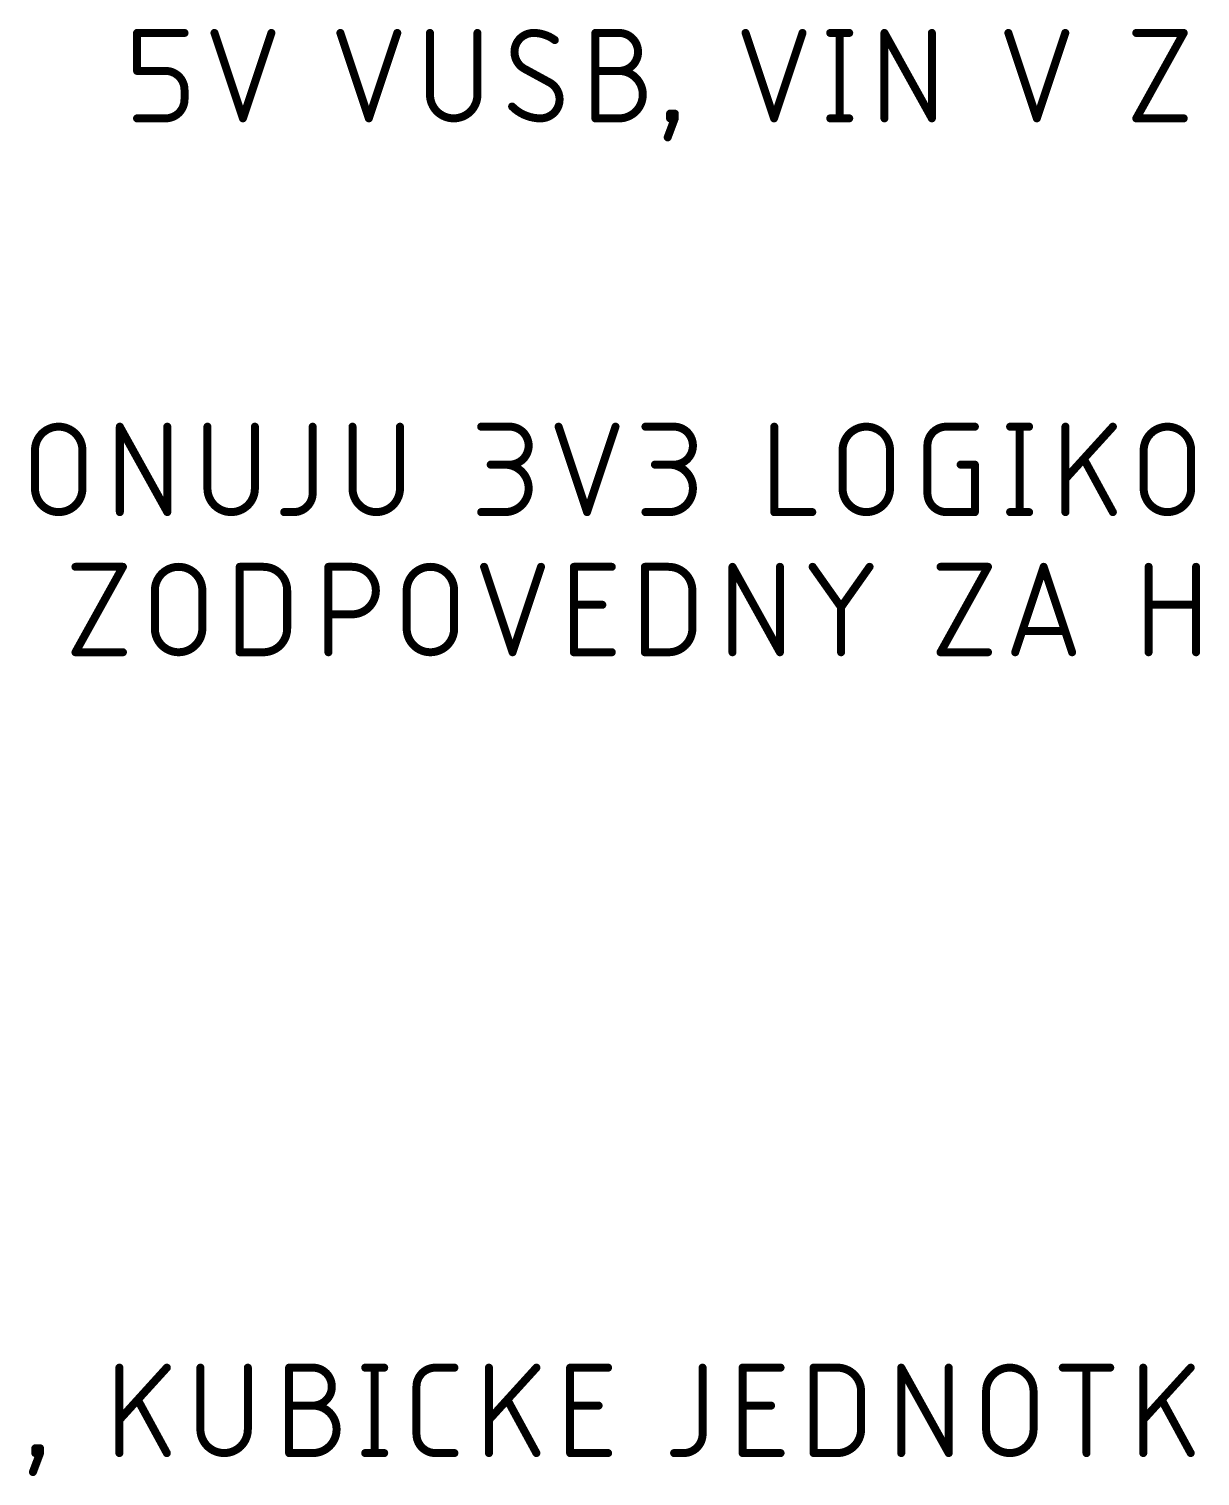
# Model space of a CAD drawing. Extents: x -165 to 95, y -26 to 154.
# Drawn here: x -78.18 to -55.89, y 7.26 to 34.8 of the extents above; entities that cross this region are included whole.
import ezdxf

# ---------------------------------------------------------------- set-up
doc = ezdxf.new("R2010")
doc.units = 0
doc.layers.add('94', color=14, linetype='CONTINUOUS')
doc.layers.add('95', color=250, linetype='CONTINUOUS')

msp = doc.modelspace()

# ---------------------------------------------------------------- linework, layer by layer
at = {"layer": '94'}
for points, const_width in [([(-77.1637, 26.7772, 1), (-78.0668, 26.7772)], 0.1524), ([(-76.4135, 27.2288, 1), (-76.4897, 27.2288)], 0.0762), ([(-76.4183, 27.2473, 1), (-76.4849, 27.2103)], 0.0762), ([(-75.5104, 27.2288, 1), (-75.5866, 27.2288)], 0.0762), ([(-74.7462, 27.2288, 1), (-74.8224, 27.2288)], 0.0762), ([(-73.8431, 27.2288, 1), (-73.9193, 27.2288)], 0.0762), ([(-72.7435, 27.2288, 1), (-72.8197, 27.2288)], 0.0762), ([(-71.9847, 27.2288, 1), (-72.0609, 27.2288)], 0.0762), ([(-71.0816, 27.2288, 1), (-71.1578, 27.2288)], 0.0762), ([(-69.5739, 27.2669, 1), (-69.5739, 27.1907)], 0.0762), ([(-69.032, 26.5063, 1), (-69.032, 27.2288)], 0.1524), ([(-69.032, 27.2669, 1), (-69.032, 27.1907)], 0.0762), ([(-69.032, 27.1907, 1), (-69.032, 27.2669)], 0.0762), ([(-68.0649, 27.2408, 1), (-68.1372, 27.2168)], 0.0762), ([(-66.9812, 27.2168, 1), (-67.0535, 27.2408)], 0.0762), ([(-66.4476, 27.2669, 1), (-66.4476, 27.1907)], 0.0762), ([(-65.9058, 26.5063, 1), (-65.9058, 27.2288)], 0.1524), ([(-65.9058, 27.2669, 1), (-65.9058, 27.1907)], 0.0762), ([(-65.9058, 27.1907, 1), (-65.9058, 27.2669)], 0.0762), ([(-63.9577, 27.2288, 1), (-64.0339, 27.2288)], 0.0762), ([(-61.793, 26.7772, 1), (-62.6961, 26.7772)], 0.1524), ([(-60.7197, 27.2288, 0.4142), (-61.0809, 26.8676)], 0.1524), ([(-60.7197, 27.2669, 1), (-60.7197, 27.1907)], 0.0762), ([(-60.7197, 27.1907, 1), (-60.7197, 27.2669)], 0.0762), ([(-60.1778, 27.1907, 1), (-60.1778, 27.2669)], 0.0762), ([(-59.5074, 27.2669, 1), (-59.5074, 27.1907)], 0.0762), ([(-59.2886, 27.2288, 1), (-59.3648, 27.2288)], 0.0762), ([(-59.1461, 27.1907, 1), (-59.1461, 27.2669)], 0.0762), ([(-58.4165, 27.2288, 1), (-58.4927, 27.2288)], 0.0762), ([(-57.5233, 27.2032, 1), (-57.5797, 27.2544)], 0.0762), ([(-56.0616, 26.7772, 1), (-56.9647, 26.7772)], 0.1524), ([(-78.0287, 26.7772, 1), (-78.1049, 26.7772)], 0.0762), ([(-78.1049, 26.7772, 1), (-78.0287, 26.7772)], 0.0762), ([(-77.1256, 26.7772, 1), (-77.2018, 26.7772)], 0.0762), ([(-77.2018, 26.7772, 1), (-77.1256, 26.7772)], 0.0762), ([(-62.658, 26.7772, 1), (-62.7342, 26.7772)], 0.0762), ([(-62.7342, 26.7772, 1), (-62.658, 26.7772)], 0.0762), ([(-61.7549, 26.7772, 1), (-61.8311, 26.7772)], 0.0762), ([(-61.8311, 26.7772, 1), (-61.7549, 26.7772)], 0.0762), ([(-61.0428, 26.8676, 1), (-61.119, 26.8676)], 0.0762), ([(-61.119, 26.8676, 1), (-61.0428, 26.8676)], 0.0762), ([(-56.9266, 26.7772, 1), (-57.0028, 26.7772)], 0.0762), ([(-57.0028, 26.7772, 1), (-56.9266, 26.7772)], 0.0762), ([(-56.0235, 26.7772, 1), (-56.0997, 26.7772)], 0.0762), ([(-56.0997, 26.7772, 1), (-56.0235, 26.7772)], 0.0762), ([(-69.3932, 26.5444, 1), (-69.3932, 26.4682)], 0.0762), ([(-69.1223, 25.6032, 1), (-69.1223, 26.5063)], 0.1524), ([(-69.1223, 26.5444, 1), (-69.1223, 26.4682)], 0.0762), ([(-69.032, 26.5444, 1), (-69.032, 26.4682)], 0.0762), ([(-69.032, 26.4682, 1), (-69.032, 26.5444)], 0.0762), ([(-66.267, 26.5444, 1), (-66.267, 26.4682)], 0.0762), ([(-65.9961, 25.6032, 1), (-65.9961, 26.5063)], 0.1524), ([(-65.9961, 26.5444, 1), (-65.9961, 26.4682)], 0.0762), ([(-65.9058, 26.5444, 1), (-65.9058, 26.4682)], 0.0762), ([(-65.9058, 26.4682, 1), (-65.9058, 26.5444)], 0.0762), ([(-60.4487, 26.5444, 1), (-60.4487, 26.4682)], 0.0762), ([(-60.1397, 26.5063, 1), (-60.2159, 26.5063)], 0.0762), ([(-60.1778, 26.4682, 1), (-60.1778, 26.5444)], 0.0762), ([(-58.0599, 26.6149, 1), (-58.1268, 26.5784)], 0.0762), ([(-58.4828, 26.261, 1), (-58.4264, 26.2097)], 0.0762), ([(-78.0668, 26.0548, 1), (-77.1637, 26.0548)], 0.1524), ([(-78.0287, 26.0548, 1), (-78.1049, 26.0548)], 0.0762), ([(-78.1049, 26.0548, 1), (-78.0287, 26.0548)], 0.0762), ([(-77.1256, 26.0548, 1), (-77.2018, 26.0548)], 0.0762), ([(-77.2018, 26.0548, 1), (-77.1256, 26.0548)], 0.0762), ([(-74.7843, 26.0548, 1), (-73.8812, 26.0548)], 0.1524), ([(-74.7462, 26.0548, 1), (-74.8224, 26.0548)], 0.0762), ([(-74.8224, 26.0548, 1), (-74.7462, 26.0548)], 0.0762), ([(-73.8431, 26.0548, 1), (-73.9193, 26.0548)], 0.0762), ([(-73.9193, 26.0548, 1), (-73.8431, 26.0548)], 0.0762), ([(-73.1428, 25.6032, 0.4142), (-72.7816, 25.9644)], 0.1524), ([(-72.7435, 25.9644, 1), (-72.8197, 25.9644)], 0.0762), ([(-72.8197, 25.9644, 1), (-72.7435, 25.9644)], 0.0762), ([(-72.0228, 26.0548, 1), (-71.1196, 26.0548)], 0.1524), ([(-71.9847, 26.0548, 1), (-72.0609, 26.0548)], 0.0762), ([(-72.0609, 26.0548, 1), (-71.9847, 26.0548)], 0.0762), ([(-71.1578, 26.0548, 1), (-71.0816, 26.0548)], 0.0762), ([(-71.0815, 26.0548, 1), (-71.1577, 26.0548)], 0.0762), ([(-62.6961, 26.0548, 1), (-61.793, 26.0548)], 0.1524), ([(-62.658, 26.0548, 1), (-62.7342, 26.0548)], 0.0762), ([(-62.7342, 26.0548, 1), (-62.658, 26.0548)], 0.0762), ([(-61.7549, 26.0548, 1), (-61.8311, 26.0548)], 0.0762), ([(-61.8311, 26.0548, 1), (-61.7549, 26.0548)], 0.0762), ([(-61.0809, 25.9644, 0.4142), (-60.7197, 25.6032)], 0.1524), ([(-61.0428, 25.9644, 1), (-61.119, 25.9644)], 0.0762), ([(-61.119, 25.9644, 1), (-61.0428, 25.9644)], 0.0762), ([(-56.9647, 26.0548, 1), (-56.0616, 26.0548)], 0.1524), ([(-56.9266, 26.0548, 1), (-57.0028, 26.0548)], 0.0762), ([(-57.0028, 26.0548, 1), (-56.9266, 26.0548)], 0.0762), ([(-56.0235, 26.0548, 1), (-56.0997, 26.0548)], 0.0762), ([(-56.0997, 26.0548, 1), (-56.0235, 26.0548)], 0.0762), ([(-76.4897, 25.6032, 1), (-76.4135, 25.6032)], 0.0762), ([(-75.5866, 25.6032, 1), (-75.5104, 25.6032)], 0.0762), ([(-75.5818, 25.5847, 1), (-75.5152, 25.6217)], 0.0762), ([(-73.3234, 25.6413, 1), (-73.3234, 25.5651)], 0.0762), ([(-73.1428, 25.6413, 1), (-73.1428, 25.5651)], 0.0762), ([(-73.1428, 25.5651, 1), (-73.1428, 25.6413)], 0.0762), ([(-69.5739, 25.6413, 1), (-69.5739, 25.5651)], 0.0762), ([(-69.1223, 25.6413, 1), (-69.1223, 25.5651)], 0.0762), ([(-69.1223, 25.5651, 1), (-69.1223, 25.6413)], 0.0762), ([(-67.5953, 25.6152, 1), (-67.523, 25.5912)], 0.0762), ([(-67.5953, 25.5912, 1), (-67.523, 25.6152)], 0.0762), ([(-66.4476, 25.6413, 1), (-66.4476, 25.5651)], 0.0762), ([(-65.9961, 25.6413, 1), (-65.9961, 25.5651)], 0.0762), ([(-65.9961, 25.5651, 1), (-65.9961, 25.6413)], 0.0762), ([(-63.9958, 25.6413, 1), (-63.9958, 25.5651)], 0.0762), ([(-64.0339, 25.6032, 1), (-63.9577, 25.6032)], 0.0762), ([(-63.2733, 25.5651, 1), (-63.2733, 25.6413)], 0.0762), ([(-60.7197, 25.6413, 1), (-60.7197, 25.5651)], 0.0762), ([(-60.7197, 25.5651, 1), (-60.7197, 25.6413)], 0.0762), ([(-60.2159, 25.6032, 1), (-60.1397, 25.6032)], 0.0762), ([(-60.1778, 25.5651, 1), (-60.1778, 25.6413)], 0.0762), ([(-59.5074, 25.6413, 1), (-59.5074, 25.5651)], 0.0762), ([(-59.3648, 25.6032, 1), (-59.2886, 25.6032)], 0.0762), ([(-59.1461, 25.5651, 1), (-59.1461, 25.6413)], 0.0762), ([(-58.4927, 25.6032, 1), (-58.4165, 25.6032)], 0.0762), ([(-57.5849, 25.585, 1), (-57.518, 25.6214)], 0.0762), ([(-77.2962, 24.5999, 1), (-77.2962, 24.5237)], 0.0762), ([(-76.3598, 24.5433, 1), (-76.4264, 24.5803)], 0.0762), ([(-76.3931, 24.5237, 1), (-76.3931, 24.5999)], 0.0762), ([(-74.8821, 24.1102, 1), (-75.7852, 24.1102)], 0.1524), ([(-74.1318, 24.5618, 1), (-74.208, 24.5618)], 0.0762), ([(-74.1699, 24.5999, 1), (-74.1699, 24.5237)], 0.0762), ([(-73.2668, 24.1102, 0.4142), (-73.7184, 24.5618)], 0.1524), ([(-73.7184, 24.5999, 1), (-73.7184, 24.5237)], 0.0762), ([(-73.7184, 24.5237, 1), (-73.7184, 24.5999)], 0.0762), ([(-72.4434, 24.5618, 1), (-72.5196, 24.5618)], 0.0762), ([(-72.4815, 24.5999, 1), (-72.4815, 24.5237)], 0.0762), ([(-72.03, 23.6587, 1), (-72.03, 24.5618)], 0.1524), ([(-72.03, 24.5999, 1), (-72.03, 24.5237)], 0.0762), ([(-72.03, 24.5237, 1), (-72.03, 24.5999)], 0.0762), ([(-70.0885, 24.1102, 1), (-70.9916, 24.1102)], 0.1524), ([(-69.4826, 24.5738, 1), (-69.5549, 24.5498)], 0.0762), ([(-68.3989, 24.5498, 1), (-68.4712, 24.5738)], 0.0762), ([(-67.7722, 24.5618, 1), (-67.8484, 24.5618)], 0.0762), ([(-67.8103, 24.5999, 1), (-67.8103, 24.5237)], 0.0762), ([(-67.0878, 24.5237, 1), (-67.0878, 24.5999)], 0.0762), ([(-66.4204, 24.5618, 1), (-66.4966, 24.5618)], 0.0762), ([(-66.4585, 24.5999, 1), (-66.4585, 24.5237)], 0.0762), ([(-65.5554, 24.1102, 0.4142), (-66.007, 24.5618)], 0.1524), ([(-66.007, 24.5999, 1), (-66.007, 24.5237)], 0.0762), ([(-66.007, 24.5237, 1), (-66.007, 24.5999)], 0.0762), ([(-64.7531, 24.5618, 1), (-64.8293, 24.5618)], 0.0762), ([(-64.7579, 24.5803, 1), (-64.8245, 24.5433)], 0.0762), ([(-63.85, 24.5618, 1), (-63.9262, 24.5618)], 0.0762), ([(-63.2352, 24.5838, 1), (-63.2974, 24.5398)], 0.0762), ([(-62.1514, 24.5398, 1), (-62.2137, 24.5838)], 0.0762), ([(-60.8313, 24.5999, 1), (-60.8313, 24.5237)], 0.0762), ([(-59.8949, 24.5433, 1), (-59.9615, 24.5803)], 0.0762), ([(-59.9282, 24.5237, 1), (-59.9282, 24.5999)], 0.0762), ([(-58.8326, 24.5738, 1), (-58.9049, 24.5498)], 0.0762), ([(-58.8326, 24.5498, 1), (-58.9049, 24.5738)], 0.0762), ([(-56.8333, 24.5618, 1), (-56.9095, 24.5618)], 0.0762), ([(-55.9302, 24.5618, 1), (-56.0064, 24.5618)], 0.0762), ([(-75.7471, 24.1102, 1), (-75.8233, 24.1102)], 0.0762), ([(-75.8233, 24.1102, 1), (-75.7471, 24.1102)], 0.0762), ([(-74.844, 24.1102, 1), (-74.9202, 24.1102)], 0.0762), ([(-74.9202, 24.1102, 1), (-74.844, 24.1102)], 0.0762), ([(-73.2287, 24.1102, 1), (-73.3049, 24.1102)], 0.0762), ([(-73.3049, 24.1102, 1), (-73.2287, 24.1102)], 0.0762), ([(-70.9535, 24.1102, 1), (-71.0297, 24.1102)], 0.0762), ([(-71.0297, 24.1102, 1), (-70.9535, 24.1102)], 0.0762), ([(-70.0504, 24.1102, 1), (-70.1266, 24.1102)], 0.0762), ([(-70.1266, 24.1102, 1), (-70.0504, 24.1102)], 0.0762), ([(-65.5173, 24.1102, 1), (-65.5935, 24.1102)], 0.0762), ([(-65.5935, 24.1102, 1), (-65.5173, 24.1102)], 0.0762), ([(-72.4815, 23.6968, 1), (-72.4815, 23.6206)], 0.0762), ([(-72.03, 23.6968, 1), (-72.03, 23.6206)], 0.0762), ([(-72.03, 23.6206, 1), (-72.03, 23.6968)], 0.0762), ([(-67.8103, 23.8774, 1), (-67.8103, 23.8012)], 0.0762), ([(-67.2684, 23.8012, 1), (-67.2684, 23.8774)], 0.0762), ([(-62.6863, 23.7942, 1), (-62.7625, 23.7942)], 0.0762), ([(-62.7555, 23.8161, 1), (-62.6933, 23.7722)], 0.0762), ([(-62.7555, 23.7722, 1), (-62.6933, 23.8161)], 0.0762), ([(-56.8714, 23.8774, 1), (-56.8714, 23.8012)], 0.0762), ([(-55.9683, 23.8012, 1), (-55.9683, 23.8774)], 0.0762), ([(-75.7852, 23.3878, 1), (-74.8821, 23.3878)], 0.1524), ([(-75.7471, 23.3878, 1), (-75.8233, 23.3878)], 0.0762), ([(-75.8233, 23.3878, 1), (-75.7471, 23.3878)], 0.0762), ([(-74.844, 23.3878, 1), (-74.9202, 23.3878)], 0.0762), ([(-74.9202, 23.3878, 1), (-74.844, 23.3878)], 0.0762), ([(-73.7184, 22.9362, 0.4142), (-73.2668, 23.3878)], 0.1524), ([(-73.2287, 23.3878, 1), (-73.3049, 23.3878)], 0.0762), ([(-73.3049, 23.3878, 1), (-73.2287, 23.3878)], 0.0762), ([(-70.9916, 23.3878, 1), (-70.0885, 23.3878)], 0.1524), ([(-70.9535, 23.3878, 1), (-71.0297, 23.3878)], 0.0762), ([(-71.0297, 23.3878, 1), (-70.9535, 23.3878)], 0.0762), ([(-70.0504, 23.3878, 1), (-70.1266, 23.3878)], 0.0762), ([(-70.1266, 23.3878, 1), (-70.0504, 23.3878)], 0.0762), ([(-66.007, 22.9362, 0.4142), (-65.5554, 23.3878)], 0.1524), ([(-65.5173, 23.3878, 1), (-65.5935, 23.3878)], 0.0762), ([(-65.5935, 23.3878, 1), (-65.5173, 23.3878)], 0.0762), ([(-59.2751, 23.3807, 1), (-59.2751, 23.3045)], 0.0762), ([(-58.4623, 23.3045, 1), (-58.4623, 23.3807)], 0.0762), ([(-77.2962, 22.9743, 1), (-77.2962, 22.8981)], 0.0762), ([(-77.3295, 22.9547, 1), (-77.2629, 22.9177)], 0.0762), ([(-76.3931, 22.8981, 1), (-76.3931, 22.9743)], 0.0762), ([(-74.1699, 22.9743, 1), (-74.1699, 22.8981)], 0.0762), ([(-74.208, 22.9362, 1), (-74.1318, 22.9362)], 0.0762), ([(-73.7184, 22.9743, 1), (-73.7184, 22.8981)], 0.0762), ([(-73.7184, 22.8981, 1), (-73.7184, 22.9743)], 0.0762), ([(-72.5196, 22.9362, 1), (-72.4434, 22.9362)], 0.0762), ([(-69.0131, 22.9482, 1), (-68.9408, 22.9242)], 0.0762), ([(-69.0131, 22.9242, 1), (-68.9408, 22.9482)], 0.0762), ([(-67.8103, 22.9743, 1), (-67.8103, 22.8981)], 0.0762), ([(-67.8484, 22.9362, 1), (-67.7722, 22.9362)], 0.0762), ([(-67.0878, 22.8981, 1), (-67.0878, 22.9743)], 0.0762), ([(-66.4585, 22.9743, 1), (-66.4585, 22.8981)], 0.0762), ([(-66.4966, 22.9362, 1), (-66.4204, 22.9362)], 0.0762), ([(-66.007, 22.9743, 1), (-66.007, 22.8981)], 0.0762), ([(-66.007, 22.8981, 1), (-66.007, 22.9743)], 0.0762), ([(-64.8293, 22.9362, 1), (-64.7531, 22.9362)], 0.0762), ([(-63.9262, 22.9362, 1), (-63.85, 22.9362)], 0.0762), ([(-63.9214, 22.9177, 1), (-63.8548, 22.9547)], 0.0762), ([(-62.7625, 22.9362, 1), (-62.6863, 22.9362)], 0.0762), ([(-60.8313, 22.9743, 1), (-60.8313, 22.8981)], 0.0762), ([(-60.8646, 22.9547, 1), (-60.798, 22.9177)], 0.0762), ([(-59.9282, 22.8981, 1), (-59.9282, 22.9743)], 0.0762), ([(-59.4467, 22.9482, 1), (-59.3744, 22.9242)], 0.0762), ([(-58.363, 22.9242, 1), (-58.2907, 22.9482)], 0.0762), ([(-56.9095, 22.9362, 1), (-56.8333, 22.9362)], 0.0762), ([(-56.0064, 22.9362, 1), (-55.9302, 22.9362)], 0.0762), ([(-76.4221, 9.3218, 1), (-76.4983, 9.3218)], 0.0762), ([(-75.5289, 9.2962, 1), (-75.5853, 9.3474)], 0.0762), ([(-74.8801, 9.3218, 1), (-74.9563, 9.3218)], 0.0762), ([(-73.977, 9.3218, 1), (-74.0532, 9.3218)], 0.0762), ([(-73.1917, 9.3218, 1), (-73.2679, 9.3218)], 0.0762), ([(-73.2298, 9.3599, 1), (-73.2298, 9.2837)], 0.0762), ([(-72.7782, 8.5993, 1), (-72.7782, 9.3218)], 0.1524), ([(-72.7782, 9.3599, 1), (-72.7782, 9.2837)], 0.0762), ([(-72.7782, 9.2837, 1), (-72.7782, 9.3599)], 0.0762), ([(-71.7815, 9.3599, 1), (-71.7815, 9.2837)], 0.0762), ([(-71.5628, 9.3218, 1), (-71.639, 9.3218)], 0.0762), ([(-71.4203, 9.2837, 1), (-71.4203, 9.3599)], 0.0762), ([(-70.4447, 9.3218, 0.4142), (-70.8059, 8.9606)], 0.1524), ([(-70.4447, 9.3599, 1), (-70.4447, 9.2837)], 0.0762), ([(-70.4447, 9.2837, 1), (-70.4447, 9.3599)], 0.0762), ([(-70.0834, 9.2837, 1), (-70.0834, 9.3599)], 0.0762), ([(-69.3881, 9.3218, 1), (-69.4643, 9.3218)], 0.0762), ([(-68.4949, 9.2962, 1), (-68.5512, 9.3474)], 0.0762), ([(-67.8431, 9.3218, 1), (-67.9193, 9.3218)], 0.0762), ([(-67.8812, 9.3599, 1), (-67.8812, 9.2837)], 0.0762), ([(-67.1587, 9.2837, 1), (-67.1587, 9.3599)], 0.0762), ([(-65.3223, 9.3218, 1), (-65.3985, 9.3218)], 0.0762), ([(-64.5605, 9.3218, 1), (-64.6367, 9.3218)], 0.0762), ([(-64.5986, 9.3599, 1), (-64.5986, 9.2837)], 0.0762), ([(-63.8761, 9.2837, 1), (-63.8761, 9.3599)], 0.0762), ([(-63.2088, 9.3218, 1), (-63.285, 9.3218)], 0.0762), ([(-63.2469, 9.3599, 1), (-63.2469, 9.2837)], 0.0762), ([(-62.3438, 8.8702, 0.4142), (-62.7953, 9.3218)], 0.1524), ([(-62.7953, 9.3599, 1), (-62.7953, 9.2837)], 0.0762), ([(-62.7953, 9.2837, 1), (-62.7953, 9.3599)], 0.0762), ([(-61.5414, 9.3218, 1), (-61.6176, 9.3218)], 0.0762), ([(-61.5462, 9.3403, 1), (-61.6128, 9.3033)], 0.0762), ([(-60.6383, 9.3218, 1), (-60.7145, 9.3218)], 0.0762), ([(-59.0612, 8.8702, 1), (-59.9643, 8.8702)], 0.1524), ([(-58.5054, 9.3599, 1), (-58.5054, 9.2837)], 0.0762), ([(-58.0157, 9.3218, 1), (-58.0919, 9.3218)], 0.0762), ([(-57.6023, 9.2837, 1), (-57.6023, 9.3599)], 0.0762), ([(-56.9352, 9.3218, 1), (-57.0114, 9.3218)], 0.0762), ([(-56.042, 9.2962, 1), (-56.0984, 9.3474)], 0.0762), ([(-70.7678, 8.9606, 1), (-70.844, 8.9606)], 0.0762), ([(-70.844, 8.9606, 1), (-70.7678, 8.9606)], 0.0762), ([(-62.3057, 8.8702, 1), (-62.3819, 8.8702)], 0.0762), ([(-62.3819, 8.8702, 1), (-62.3057, 8.8702)], 0.0762), ([(-59.9262, 8.8702, 1), (-60.0024, 8.8702)], 0.0762), ([(-60.0024, 8.8702, 1), (-59.9262, 8.8702)], 0.0762), ([(-59.0231, 8.8702, 1), (-59.0993, 8.8702)], 0.0762), ([(-59.0993, 8.8702, 1), (-59.0231, 8.8702)], 0.0762), ([(-76.0655, 8.7079, 1), (-76.1324, 8.6714)], 0.0762), ([(-73.2298, 8.6374, 1), (-73.2298, 8.5612)], 0.0762), ([(-72.7782, 7.6962, 1), (-72.7782, 8.5993)], 0.1524), ([(-72.7782, 8.6374, 1), (-72.7782, 8.5612)], 0.0762), ([(-72.7782, 8.6374, 1), (-72.7782, 8.5612)], 0.0762), ([(-72.7782, 8.5612, 1), (-72.7782, 8.6374)], 0.0762), ([(-69.0315, 8.7079, 1), (-69.0984, 8.6714)], 0.0762), ([(-67.8812, 8.6374, 1), (-67.8812, 8.5612)], 0.0762), ([(-67.3393, 8.5612, 1), (-67.3393, 8.6374)], 0.0762), ([(-64.5986, 8.6374, 1), (-64.5986, 8.5612)], 0.0762), ([(-64.0567, 8.5612, 1), (-64.0567, 8.6374)], 0.0762), ([(-56.5786, 8.7079, 1), (-56.6455, 8.6714)], 0.0762), ([(-76.4884, 8.354, 1), (-76.432, 8.3027)], 0.0762), ([(-69.4544, 8.354, 1), (-69.398, 8.3027)], 0.0762), ([(-57.0015, 8.354, 1), (-56.9451, 8.3027)], 0.0762), ([(-74.9182, 8.1478, 1), (-74.0151, 8.1478)], 0.1524), ([(-74.8801, 8.1478, 1), (-74.9563, 8.1478)], 0.0762), ([(-74.9563, 8.1478, 1), (-74.8801, 8.1478)], 0.0762), ([(-73.977, 8.1478, 1), (-74.0532, 8.1478)], 0.0762), ([(-74.0532, 8.1478, 1), (-73.977, 8.1478)], 0.0762), ([(-70.8059, 8.0574, 0.4142), (-70.4447, 7.6962)], 0.1524), ([(-70.7678, 8.0574, 1), (-70.844, 8.0574)], 0.0762), ([(-70.844, 8.0574, 1), (-70.7678, 8.0574)], 0.0762), ([(-65.7216, 7.6962, 0.4142), (-65.3604, 8.0574)], 0.1524), ([(-65.3223, 8.0574, 1), (-65.3985, 8.0574)], 0.0762), ([(-65.3985, 8.0574, 1), (-65.3223, 8.0574)], 0.0762), ([(-62.7953, 7.6962, 0.4142), (-62.3438, 8.1478)], 0.1524), ([(-62.3057, 8.1478, 1), (-62.3819, 8.1478)], 0.0762), ([(-62.3819, 8.1478, 1), (-62.3057, 8.1478)], 0.0762), ([(-59.9643, 8.1478, 1), (-59.0612, 8.1478)], 0.1524), ([(-59.9262, 8.1478, 1), (-60.0024, 8.1478)], 0.0762), ([(-60.0024, 8.1478, 1), (-59.9262, 8.1478)], 0.0762), ([(-59.0231, 8.1478, 1), (-59.0993, 8.1478)], 0.0762), ([(-59.0993, 8.1478, 1), (-59.0231, 8.1478)], 0.0762), ([(-78.0221, 7.7865, 1), (-78.0983, 7.7865)], 0.0762), ([(-78.0602, 7.8246, 1), (-78.0602, 7.7484)], 0.0762), ([(-78.0602, 7.7343, 1), (-78.0602, 7.6581)], 0.0762), ([(-78.0983, 7.6962, 1), (-78.0221, 7.6962)], 0.0762), ([(-77.9318, 7.7865, 1), (-78.008, 7.7865)], 0.0762), ([(-78.008, 7.6962, 1), (-77.9318, 7.6962)], 0.0762), ([(-77.9342, 7.6828, 1), (-78.0056, 7.7096)], 0.0762), ([(-77.9699, 7.7484, 1), (-77.9699, 7.8246)], 0.0762), ([(-77.9699, 7.6581, 1), (-77.9699, 7.7343)], 0.0762), ([(-76.4983, 7.6962, 1), (-76.4221, 7.6962)], 0.0762), ([(-75.5906, 7.678, 1), (-75.5237, 7.7144)], 0.0762), ([(-73.2298, 7.7343, 1), (-73.2298, 7.6581)], 0.0762), ([(-73.2679, 7.6962, 1), (-73.1917, 7.6962)], 0.0762), ([(-72.7782, 7.7343, 1), (-72.7782, 7.6581)], 0.0762), ([(-72.7782, 7.6581, 1), (-72.7782, 7.7343)], 0.0762), ([(-71.7815, 7.7343, 1), (-71.7815, 7.6581)], 0.0762), ([(-71.639, 7.6962, 1), (-71.5628, 7.6962)], 0.0762), ([(-71.4203, 7.6581, 1), (-71.4203, 7.7343)], 0.0762), ([(-70.4447, 7.7343, 1), (-70.4447, 7.6581)], 0.0762), ([(-70.4447, 7.6581, 1), (-70.4447, 7.7343)], 0.0762), ([(-70.0834, 7.6581, 1), (-70.0834, 7.7343)], 0.0762), ([(-69.4643, 7.6962, 1), (-69.3881, 7.6962)], 0.0762), ([(-68.5565, 7.678, 1), (-68.4896, 7.7144)], 0.0762), ([(-67.8812, 7.7343, 1), (-67.8812, 7.6581)], 0.0762), ([(-67.9193, 7.6962, 1), (-67.8431, 7.6962)], 0.0762), ([(-67.1587, 7.6581, 1), (-67.1587, 7.7343)], 0.0762), ([(-65.9023, 7.7343, 1), (-65.9023, 7.6581)], 0.0762), ([(-65.7216, 7.7343, 1), (-65.7216, 7.6581)], 0.0762), ([(-65.7216, 7.6581, 1), (-65.7216, 7.7343)], 0.0762), ([(-64.5986, 7.7343, 1), (-64.5986, 7.6581)], 0.0762), ([(-64.6367, 7.6962, 1), (-64.5605, 7.6962)], 0.0762), ([(-63.8761, 7.6581, 1), (-63.8761, 7.7343)], 0.0762), ([(-63.2469, 7.7343, 1), (-63.2469, 7.6581)], 0.0762), ([(-63.285, 7.6962, 1), (-63.2088, 7.6962)], 0.0762), ([(-62.7953, 7.7343, 1), (-62.7953, 7.6581)], 0.0762), ([(-62.7953, 7.6581, 1), (-62.7953, 7.7343)], 0.0762), ([(-61.6176, 7.6962, 1), (-61.5414, 7.6962)], 0.0762), ([(-60.7145, 7.6962, 1), (-60.6383, 7.6962)], 0.0762), ([(-60.7097, 7.6777, 1), (-60.6431, 7.7147)], 0.0762), ([(-58.0919, 7.6962, 1), (-58.0157, 7.6962)], 0.0762), ([(-57.0114, 7.6962, 1), (-56.9352, 7.6962)], 0.0762), ([(-56.1036, 7.678, 1), (-56.0367, 7.7144)], 0.0762), ([(-78.141, 7.3483, 1), (-78.0697, 7.3216)], 0.0762)]:
    msp.add_lwpolyline(points, format="xyb", dxfattribs=dict(at, const_width=const_width))
at = {"layer": '94', "const_width": 0.1524}
for points in [[(-76.4516, 25.6032), (-76.4516, 27.2288)], [(-76.4516, 27.2288), (-75.5485, 25.6032)], [(-75.5485, 25.6032), (-75.5485, 27.2288)], [(-74.7843, 27.2288), (-74.7843, 26.0548)], [(-73.8812, 26.0548), (-73.8812, 27.2288)], [(-72.7816, 27.2288), (-72.7816, 25.9644)], [(-72.0228, 27.2288), (-72.0228, 26.0548)], [(-71.1197, 26.0548), (-71.1197, 27.2288)], [(-69.5739, 27.2288), (-69.032, 27.2288)], [(-68.1011, 27.2288), (-67.5592, 25.6032)], [(-67.5592, 25.6032), (-67.0173, 27.2288)], [(-66.4476, 27.2288), (-65.9058, 27.2288)], [(-63.9958, 27.2288), (-63.9958, 25.6032)], [(-60.7197, 27.2288), (-60.1778, 27.2288)], [(-59.5074, 27.2288), (-59.1461, 27.2288)], [(-59.3267, 27.2288), (-59.3267, 25.6032)], [(-58.4546, 25.6032), (-58.4546, 27.2288)], [(-57.5515, 27.2288), (-58.4546, 26.2354)], [(-78.0668, 26.0548), (-78.0668, 26.7772)], [(-77.1637, 26.7772), (-77.1637, 26.0548)], [(-62.6961, 26.0548), (-62.6961, 26.7772)], [(-61.793, 26.7772), (-61.793, 26.0548)], [(-61.0809, 25.9644), (-61.0809, 26.8676)], [(-56.9647, 26.0548), (-56.9647, 26.7772)], [(-56.0616, 26.7772), (-56.0616, 26.0548)], [(-69.032, 26.5063), (-69.3932, 26.5063)], [(-65.9058, 26.5063), (-66.267, 26.5063)], [(-60.4487, 26.5063), (-60.1778, 26.5063)], [(-60.1778, 26.5063), (-60.1778, 25.6032)], [(-57.5515, 25.6032), (-58.0934, 26.5966)], [(-73.1428, 25.6032), (-73.3234, 25.6032)], [(-69.5739, 25.6032), (-69.1223, 25.6032)], [(-66.4476, 25.6032), (-65.9961, 25.6032)], [(-63.9958, 25.6032), (-63.2733, 25.6032)], [(-60.1778, 25.6032), (-60.7197, 25.6032)], [(-59.5074, 25.6032), (-59.1461, 25.6032)], [(-77.2962, 24.5618), (-76.3931, 24.5618)], [(-76.3931, 24.5618), (-77.2962, 22.9362)], [(-74.1699, 22.9362), (-74.1699, 24.5618)], [(-74.1699, 24.5618), (-73.7184, 24.5618)], [(-72.4815, 22.9362), (-72.4815, 24.5618)], [(-72.4815, 24.5618), (-72.03, 24.5618)], [(-69.5188, 24.5618), (-68.9769, 22.9362)], [(-68.9769, 22.9362), (-68.4351, 24.5618)], [(-67.8103, 22.9362), (-67.8103, 24.5618)], [(-67.8103, 24.5618), (-67.0878, 24.5618)], [(-66.4585, 22.9362), (-66.4585, 24.5618)], [(-66.4585, 24.5618), (-66.007, 24.5618)], [(-64.7912, 22.9362), (-64.7912, 24.5618)], [(-64.7912, 24.5618), (-63.8881, 22.9362)], [(-63.8881, 22.9362), (-63.8881, 24.5618)], [(-63.2663, 24.5618), (-62.7244, 23.7942)], [(-62.7244, 23.7942), (-62.1826, 24.5618)], [(-60.8313, 24.5618), (-59.9282, 24.5618)], [(-59.9282, 24.5618), (-60.8313, 22.9362)], [(-59.4106, 22.9362), (-58.8687, 24.5618)], [(-58.8687, 24.5618), (-58.3268, 22.9362)], [(-56.8714, 22.9362), (-56.8714, 24.5618)], [(-55.9683, 24.5618), (-55.9683, 22.9362)], [(-75.7852, 23.3878), (-75.7852, 24.1102)], [(-74.8821, 24.1102), (-74.8821, 23.3878)], [(-73.2668, 24.1102), (-73.2668, 23.3878)], [(-70.9916, 23.3878), (-70.9916, 24.1102)], [(-70.0885, 24.1102), (-70.0885, 23.3878)], [(-65.5554, 24.1102), (-65.5554, 23.3878)], [(-72.03, 23.6587), (-72.4815, 23.6587)], [(-67.8103, 23.8393), (-67.2684, 23.8393)], [(-62.7244, 22.9362), (-62.7244, 23.7942)], [(-56.8714, 23.8393), (-55.9683, 23.8393)], [(-58.4623, 23.3426), (-59.2751, 23.3426)], [(-77.2962, 22.9362), (-76.3931, 22.9362)], [(-73.7184, 22.9362), (-74.1699, 22.9362)], [(-67.0878, 22.9362), (-67.8103, 22.9362)], [(-66.007, 22.9362), (-66.4585, 22.9362)], [(-60.8313, 22.9362), (-59.9282, 22.9362)], [(-76.4602, 7.6962), (-76.4602, 9.3218)], [(-75.5571, 9.3218), (-76.4602, 8.3284)], [(-74.9182, 9.3218), (-74.9182, 8.1478)], [(-74.0151, 8.1478), (-74.0151, 9.3218)], [(-73.2298, 7.6962), (-73.2298, 9.3218)], [(-73.2298, 9.3218), (-72.7782, 9.3218)], [(-71.7815, 9.3218), (-71.4203, 9.3218)], [(-71.6009, 9.3218), (-71.6009, 7.6962)], [(-70.4447, 9.3218), (-70.0834, 9.3218)], [(-69.4262, 7.6962), (-69.4262, 9.3218)], [(-68.5231, 9.3218), (-69.4262, 8.3284)], [(-67.8812, 7.6962), (-67.8812, 9.3218)], [(-67.8812, 9.3218), (-67.1587, 9.3218)], [(-65.3604, 9.3218), (-65.3604, 8.0574)], [(-64.5986, 7.6962), (-64.5986, 9.3218)], [(-64.5986, 9.3218), (-63.8761, 9.3218)], [(-63.2469, 7.6962), (-63.2469, 9.3218)], [(-63.2469, 9.3218), (-62.7953, 9.3218)], [(-61.5795, 7.6962), (-61.5795, 9.3218)], [(-61.5795, 9.3218), (-60.6764, 7.6962)], [(-60.6764, 7.6962), (-60.6764, 9.3218)], [(-58.5054, 9.3218), (-57.6023, 9.3218)], [(-58.0538, 7.6962), (-58.0538, 9.3218)], [(-56.9733, 7.6962), (-56.9733, 9.3218)], [(-56.0702, 9.3218), (-56.9733, 8.3284)], [(-70.8059, 8.0574), (-70.8059, 8.9606)], [(-62.3438, 8.8702), (-62.3438, 8.1478)], [(-59.9643, 8.1478), (-59.9643, 8.8702)], [(-59.0612, 8.8702), (-59.0612, 8.1478)], [(-75.5571, 7.6962), (-76.099, 8.6896)], [(-73.2298, 8.5993), (-72.7782, 8.5993)], [(-68.5231, 7.6962), (-69.0649, 8.6896)], [(-67.8812, 8.5993), (-67.3393, 8.5993)], [(-64.5986, 8.5993), (-64.0567, 8.5993)], [(-56.0702, 7.6962), (-56.612, 8.6896)], [(-77.9699, 7.6962), (-78.1054, 7.335)], [(-78.0602, 7.6962), (-78.0602, 7.7865)], [(-78.0602, 7.7865), (-77.9699, 7.7865)], [(-77.9699, 7.6962), (-78.0602, 7.6962)], [(-77.9699, 7.7865), (-77.9699, 7.6962)], [(-72.7782, 7.6962), (-73.2298, 7.6962)], [(-71.7815, 7.6962), (-71.4203, 7.6962)], [(-70.0834, 7.6962), (-70.4447, 7.6962)], [(-67.1587, 7.6962), (-67.8812, 7.6962)], [(-65.7216, 7.6962), (-65.9023, 7.6962)], [(-63.8761, 7.6962), (-64.5986, 7.6962)], [(-62.7953, 7.6962), (-63.2469, 7.6962)]]:
    msp.add_lwpolyline(points, dxfattribs=at)
at = {"layer": '95', "const_width": 0.1524}
for points in [[(-76.1238, 33.9993), (-76.1238, 34.7218)], [(-76.1238, 34.7218), (-75.2207, 34.7218)], [(-74.651, 34.7218), (-74.1091, 33.0962)], [(-74.1091, 33.0962), (-73.5673, 34.7218)], [(-72.2542, 34.7218), (-71.7123, 33.0962)], [(-71.7123, 33.0962), (-71.1705, 34.7218)], [(-70.5487, 34.7218), (-70.5487, 33.5478)], [(-69.6456, 33.5478), (-69.6456, 34.7218)], [(-67.4013, 33.0962), (-67.4013, 34.7218)], [(-67.4013, 34.7218), (-66.9498, 34.7218)], [(-64.5428, 34.7218), (-64.0009, 33.0962)], [(-64.0009, 33.0962), (-63.4591, 34.7218)], [(-62.931, 34.7218), (-62.5698, 34.7218)], [(-62.7504, 34.7218), (-62.7504, 33.0962)], [(-61.8994, 33.0962), (-61.8994, 34.7218)], [(-61.8994, 34.7218), (-60.9963, 33.0962)], [(-60.9963, 33.0962), (-60.9963, 34.7218)], [(-59.5408, 34.7218), (-58.9989, 33.0962)], [(-58.9989, 33.0962), (-58.4571, 34.7218)], [(-57.1058, 34.7218), (-56.2027, 34.7218)], [(-56.2027, 34.7218), (-57.1058, 33.0962)], [(-75.5819, 33.9993), (-76.1238, 33.9993)], [(-68.263, 33.7735), (-68.7598, 34.0445)], [(-67.4013, 33.9993), (-66.9498, 33.9993)], [(-75.2207, 33.4574), (-75.2207, 33.6381)], [(-76.1238, 33.0962), (-75.5819, 33.0962)], [(-66.9498, 33.0962), (-67.4013, 33.0962)], [(-65.889, 33.0962), (-66.0244, 32.735)], [(-65.9793, 33.0962), (-65.9793, 33.1865)], [(-65.9793, 33.1865), (-65.889, 33.1865)], [(-65.889, 33.0962), (-65.9793, 33.0962)], [(-65.889, 33.1865), (-65.889, 33.0962)], [(-62.931, 33.0962), (-62.5698, 33.0962)], [(-57.1058, 33.0962), (-56.2027, 33.0962)]]:
    msp.add_lwpolyline(points, dxfattribs=at)
at = {"layer": '95'}
for points, const_width in [([(-76.0857, 34.7218, 1), (-76.1619, 34.7218)], 0.0762), ([(-76.1238, 34.7599, 1), (-76.1238, 34.6837)], 0.0762), ([(-75.2207, 34.6837, 1), (-75.2207, 34.7599)], 0.0762), ([(-74.6148, 34.7338, 1), (-74.6871, 34.7098)], 0.0762), ([(-73.5311, 34.7098, 1), (-73.6034, 34.7338)], 0.0762), ([(-72.2181, 34.7338, 1), (-72.2903, 34.7098)], 0.0762), ([(-71.1343, 34.7098, 1), (-71.2066, 34.7338)], 0.0762), ([(-70.5106, 34.7218, 1), (-70.5868, 34.7218)], 0.0762), ([(-69.6075, 34.7218, 1), (-69.6837, 34.7218)], 0.0762), ([(-68.5791, 34.7218, 0.4142), (-68.9404, 34.3606)], 0.1524), ([(-68.1727, 34.5863, 0.1623), (-68.5791, 34.7218)], 0.1524), ([(-68.5791, 34.7599, 1), (-68.5791, 34.6837)], 0.0762), ([(-68.5791, 34.6837, 1), (-68.5791, 34.7599)], 0.0762), ([(-67.3632, 34.7218, 1), (-67.4394, 34.7218)], 0.0762), ([(-67.4013, 34.7599, 1), (-67.4013, 34.6837)], 0.0762), ([(-66.9498, 33.9993, 1), (-66.9498, 34.7218)], 0.1524), ([(-66.9498, 34.7599, 1), (-66.9498, 34.6837)], 0.0762), ([(-66.9498, 34.6837, 1), (-66.9498, 34.7599)], 0.0762), ([(-64.5066, 34.7338, 1), (-64.5789, 34.7098)], 0.0762), ([(-63.4229, 34.7098, 1), (-63.4952, 34.7338)], 0.0762), ([(-62.931, 34.7599, 1), (-62.931, 34.6837)], 0.0762), ([(-62.7123, 34.7218, 1), (-62.7885, 34.7218)], 0.0762), ([(-62.5698, 34.6837, 1), (-62.5698, 34.7599)], 0.0762), ([(-61.8613, 34.7218, 1), (-61.9375, 34.7218)], 0.0762), ([(-61.8661, 34.7403, 1), (-61.9327, 34.7033)], 0.0762), ([(-60.9582, 34.7218, 1), (-61.0344, 34.7218)], 0.0762), ([(-59.5047, 34.7338, 1), (-59.5769, 34.7098)], 0.0762), ([(-58.4209, 34.7098, 1), (-58.4932, 34.7338)], 0.0762), ([(-57.1058, 34.7599, 1), (-57.1058, 34.6837)], 0.0762), ([(-56.1694, 34.7033, 1), (-56.236, 34.7403)], 0.0762), ([(-56.2027, 34.6837, 1), (-56.2027, 34.7599)], 0.0762), ([(-68.9404, 34.3606, 0.2656), (-68.7598, 34.0445)], 0.1524), ([(-68.9023, 34.3606, 1), (-68.9785, 34.3606)], 0.0762), ([(-68.1956, 34.5559, 1), (-68.1499, 34.6168)], 0.0762), ([(-68.9785, 34.3606, 1), (-68.9023, 34.3606)], 0.0762), ([(-76.1238, 34.0374, 1), (-76.1238, 33.9612)], 0.0762), ([(-76.1619, 33.9993, 1), (-76.0857, 33.9993)], 0.0762), ([(-75.2207, 33.6381, 0.4142), (-75.5819, 33.9993)], 0.1524), ([(-75.5819, 34.0374, 1), (-75.5819, 33.9612)], 0.0762), ([(-75.5819, 33.9612, 1), (-75.5819, 34.0374)], 0.0762), ([(-68.7415, 34.0779, 1), (-68.778, 34.011)], 0.0762), ([(-68.7791, 34.0116, 1), (-68.7404, 34.0773)], 0.0762), ([(-67.4013, 34.0374, 1), (-67.4013, 33.9612)], 0.0762), ([(-66.9498, 33.0962, 1), (-66.9498, 33.9993)], 0.1524), ([(-66.9498, 34.0374, 1), (-66.9498, 33.9612)], 0.0762), ([(-66.9498, 34.0374, 1), (-66.9498, 33.9612)], 0.0762), ([(-66.9498, 33.9612, 1), (-66.9498, 34.0374)], 0.0762), ([(-75.1826, 33.6381, 1), (-75.2588, 33.6381)], 0.0762), ([(-75.2588, 33.6381, 1), (-75.1826, 33.6381)], 0.0762), ([(-70.5487, 33.5478, 1), (-69.6455, 33.5478)], 0.1524), ([(-70.5106, 33.5478, 1), (-70.5868, 33.5478)], 0.0762), ([(-69.6074, 33.5478, 1), (-69.6836, 33.5478)], 0.0762), ([(-68.2437, 33.8064, 1), (-68.2824, 33.7407)], 0.0762), ([(-68.0824, 33.4574, 0.2656), (-68.263, 33.7735)], 0.1524), ([(-68.2813, 33.7401, 1), (-68.2448, 33.807)], 0.0762), ([(-75.5819, 33.0962, 0.4142), (-75.2207, 33.4574)], 0.1524), ([(-75.1826, 33.4574, 1), (-75.2588, 33.4574)], 0.0762), ([(-75.2588, 33.4574, 1), (-75.1826, 33.4574)], 0.0762), ([(-70.5868, 33.5478, 1), (-70.5106, 33.5478)], 0.0762), ([(-69.6837, 33.5478, 1), (-69.6075, 33.5478)], 0.0762), ([(-68.9585, 33.3488, 1), (-69.0126, 33.2951)], 0.0762), ([(-68.9855, 33.322, 0.2), (-68.4437, 33.0962)], 0.1524), ([(-68.4437, 33.0962, 0.4142), (-68.0824, 33.4574)], 0.1524), ([(-68.0443, 33.4574, 1), (-68.1205, 33.4574)], 0.0762), ([(-68.1205, 33.4574, 1), (-68.0443, 33.4574)], 0.0762), ([(-76.1238, 33.1343, 1), (-76.1238, 33.0581)], 0.0762), ([(-75.5819, 33.1343, 1), (-75.5819, 33.0581)], 0.0762), ([(-75.5819, 33.0581, 1), (-75.5819, 33.1343)], 0.0762), ([(-74.1453, 33.1082, 1), (-74.073, 33.0842)], 0.0762), ([(-74.1453, 33.0842, 1), (-74.073, 33.1082)], 0.0762), ([(-71.7485, 33.1082, 1), (-71.6762, 33.0842)], 0.0762), ([(-71.7485, 33.0842, 1), (-71.6762, 33.1082)], 0.0762), ([(-68.4437, 33.1343, 1), (-68.4437, 33.0581)], 0.0762), ([(-68.4437, 33.0581, 1), (-68.4437, 33.1343)], 0.0762), ([(-67.4013, 33.1343, 1), (-67.4013, 33.0581)], 0.0762), ([(-67.4394, 33.0962, 1), (-67.3632, 33.0962)], 0.0762), ([(-66.9498, 33.1343, 1), (-66.9498, 33.0581)], 0.0762), ([(-66.9498, 33.0581, 1), (-66.9498, 33.1343)], 0.0762), ([(-65.9412, 33.1865, 1), (-66.0174, 33.1865)], 0.0762), ([(-65.9793, 33.2246, 1), (-65.9793, 33.1484)], 0.0762), ([(-65.9793, 33.1343, 1), (-65.9793, 33.0581)], 0.0762), ([(-66.0174, 33.0962, 1), (-65.9412, 33.0962)], 0.0762), ([(-65.8509, 33.1865, 1), (-65.9271, 33.1865)], 0.0762), ([(-65.9271, 33.0962, 1), (-65.8509, 33.0962)], 0.0762), ([(-65.8533, 33.0828, 1), (-65.9246, 33.1096)], 0.0762), ([(-65.889, 33.1484, 1), (-65.889, 33.2246)], 0.0762), ([(-65.889, 33.0581, 1), (-65.889, 33.1343)], 0.0762), ([(-64.0371, 33.1082, 1), (-63.9648, 33.0842)], 0.0762), ([(-64.0371, 33.0842, 1), (-63.9648, 33.1082)], 0.0762), ([(-62.931, 33.1343, 1), (-62.931, 33.0581)], 0.0762), ([(-62.7885, 33.0962, 1), (-62.7123, 33.0962)], 0.0762), ([(-62.5698, 33.0581, 1), (-62.5698, 33.1343)], 0.0762), ([(-61.9375, 33.0962, 1), (-61.8613, 33.0962)], 0.0762), ([(-61.0344, 33.0962, 1), (-60.9582, 33.0962)], 0.0762), ([(-61.0296, 33.0777, 1), (-60.963, 33.1147)], 0.0762), ([(-59.0351, 33.1082, 1), (-58.9628, 33.0842)], 0.0762), ([(-59.0351, 33.0842, 1), (-58.9628, 33.1082)], 0.0762), ([(-57.1058, 33.1343, 1), (-57.1058, 33.0581)], 0.0762), ([(-57.1391, 33.1147, 1), (-57.0725, 33.0777)], 0.0762), ([(-56.2027, 33.0581, 1), (-56.2027, 33.1343)], 0.0762), ([(-66.0601, 32.7483, 1), (-65.9887, 32.7216)], 0.0762)]:
    msp.add_lwpolyline(points, format="xyb", dxfattribs=dict(at, const_width=const_width))

doc.saveas('drawing.dxf')
